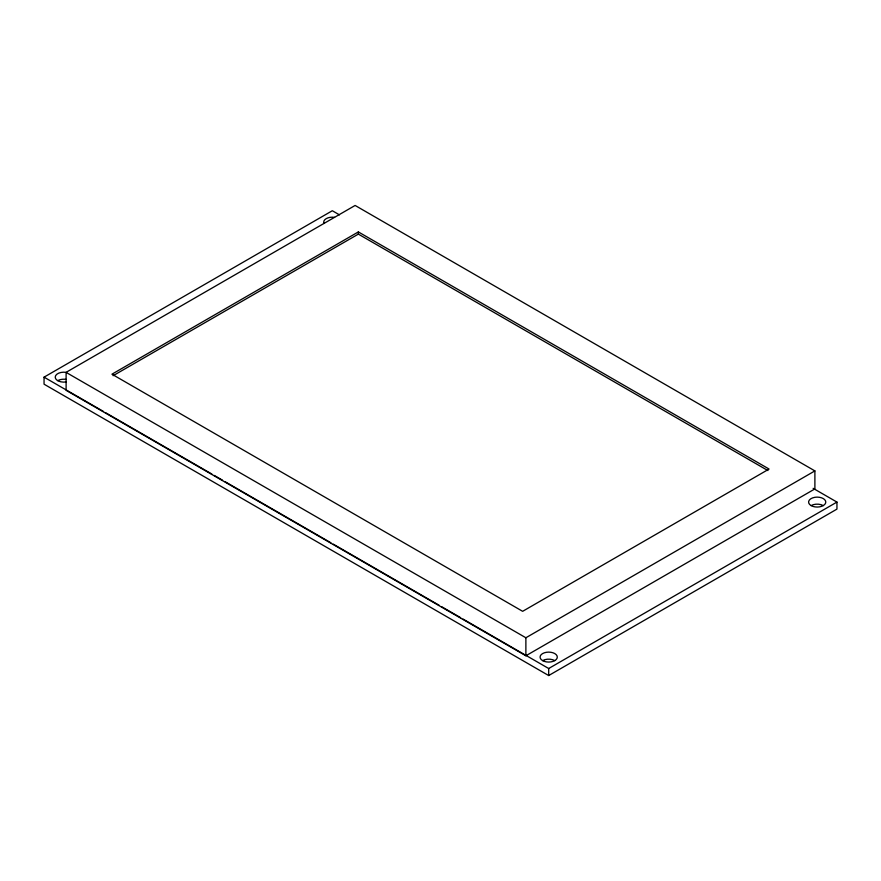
<?xml version="1.0" encoding="UTF-8"?>
<svg xmlns="http://www.w3.org/2000/svg" width="881" height="881" viewBox="0 0 881 881"><rect width="100%" height="100%" fill="white"/><g stroke="black" fill="none" stroke-linecap="round" stroke-linejoin="round"><path stroke-width="1.32" d="M813.141 488.338L836.95 502.082L836.95 509.108L548.687 675.54L44.05 384.182L44.05 377.156L332.313 210.735L339.449 214.854M358.358 231.923L111.931 374.194L522.642 611.315L769.069 469.044L358.358 231.923L358.358 234.115L767.88 470.553M113.12 375.702L358.358 234.115M66.053 381.958A8.601 4.967 0 0 1 55.217 377.156A8.601 4.967 0 0 1 66.053 372.355L525.88 637.767L814.892 470.906L814.892 488.911L525.88 655.772L66.108 390.327L66.108 372.333L355.12 205.46L814.892 470.906M462.999 619.035L548.687 668.514L836.95 502.082M44.05 377.156L103.562 411.515M105.94 412.892L211.869 474.044M214.248 475.421L222.574 480.233M224.963 481.61L330.882 542.762M333.271 544.139L439.19 605.291M441.579 606.668L460.62 617.658M548.687 668.514L548.687 675.54M525.88 637.767L525.88 655.772M57.739 380.669A8.601 4.967 0 0 1 66.053 379.381M542.608 660.607A8.601 4.967 0 0 1 554.777 660.607M811.093 505.595A8.601 4.967 0 0 0 825.486 503.37A8.601 4.967 0 0 0 814.947 497.291A8.601 4.967 0 0 0 811.093 505.595A8.601 4.967 0 0 1 823.261 505.595M323.999 223.433A8.601 4.967 0 0 1 334.538 217.354M544.392 661.4A8.601 4.967 0 0 0 557.299 657.094A8.601 4.967 0 0 0 544.392 652.788A8.601 4.967 0 0 0 544.392 661.4"/></g></svg>
